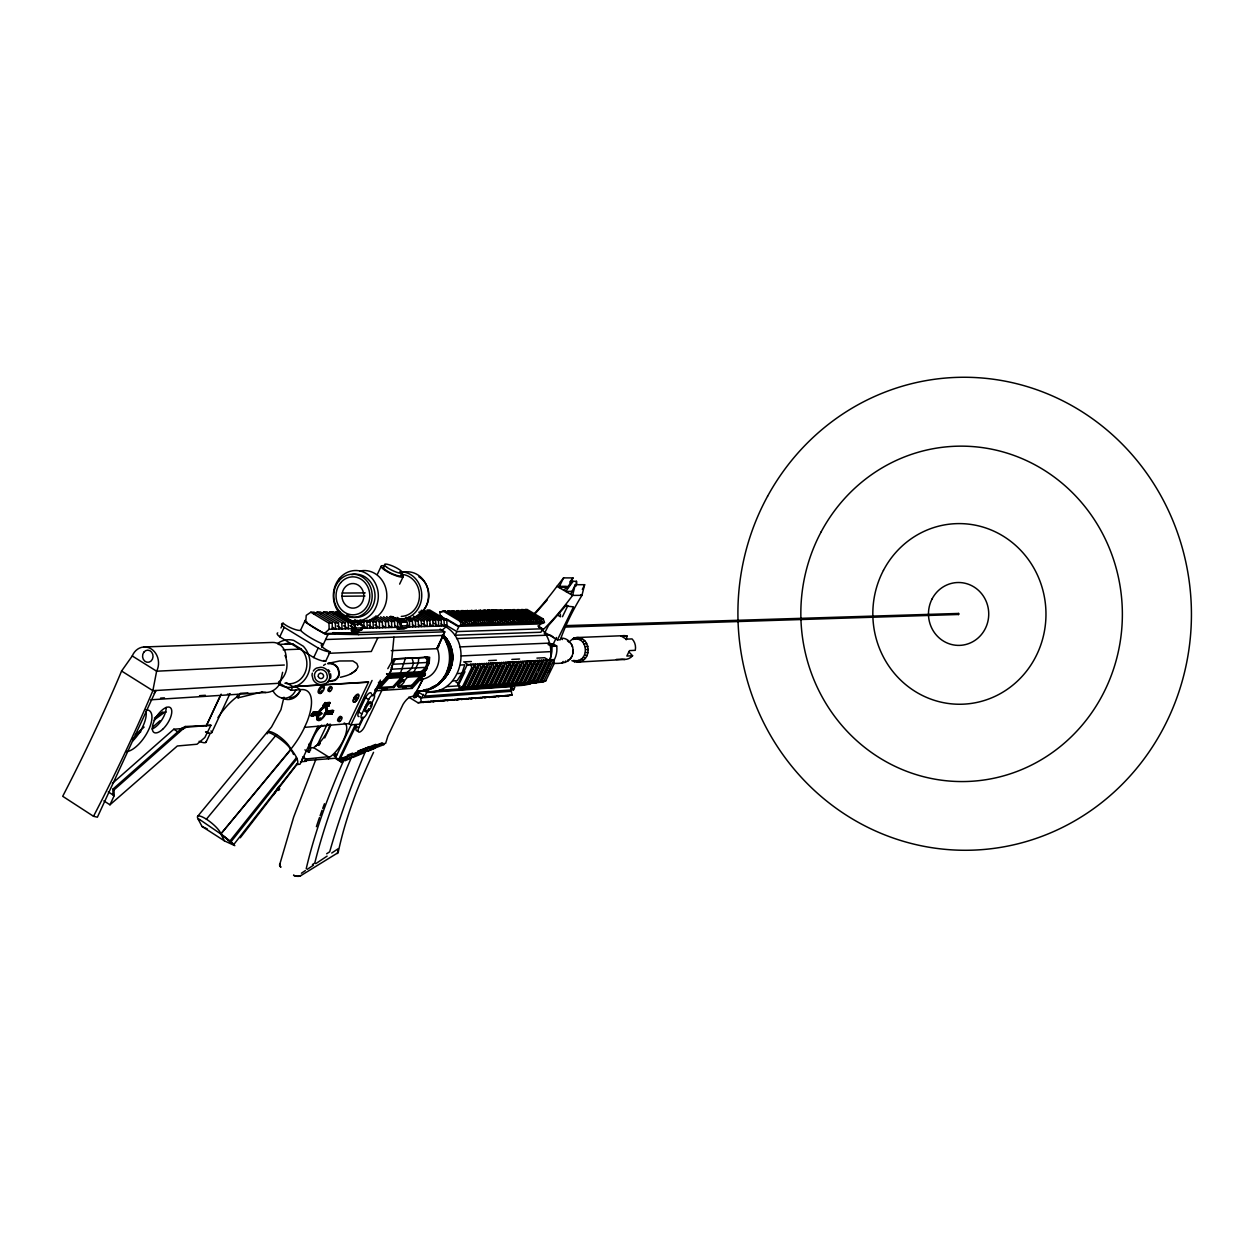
<?xml version="1.0" encoding="UTF-8"?>
<svg xmlns="http://www.w3.org/2000/svg" width="1254" height="1254" viewBox="0 0 1254 1254"><rect width="100%" height="100%" fill="white"/><g stroke="black" fill="none" stroke-linecap="round" stroke-linejoin="round"><path stroke-width="1.5" d="M570.068 659.102L571.793 656.485C568.814 663.225 560.726 663.491 554.409 663.397M446.769 620.134L444.01 620.213L426.987 610.055L429.761 610.008L446.769 620.134L447.067 625.856L442.474 629.9L324.3 633.599L305.757 622.345L306.227 615.369L310.82 612.218L314.064 612.156L332.185 623.113L332.373 629.179M355.948 696.503C353.205 703.933 359.914 693.054 354.239 698.995M340.1 761.35L340.242 759.422L382.815 743.199L383.865 744.625L340.1 761.35L335.147 758.262L305.083 760.614L305.835 759.015L328.219 756.711L327.466 758.294M341.966 596.246L342.232 593.048A12.305 10.941 89.2 0 1 353.926 583.58A12.305 10.941 89.2 0 1 363.832 595.431L363.566 598.628A12.305 10.941 89.2 0 1 351.857 608.096A12.305 10.941 89.2 0 1 341.966 596.246L364.961 596.026M388.05 675.201L391.154 670.404L393.521 658.961L429.667 657.237L429.181 663.005L424.338 673.116L388.05 675.201L386.561 673.633L388.082 675.201M418.742 657.723L418.303 662.943L413.93 672.081M427.206 662.77A7.195 3.182 -83.2 0 0 424.542 657.143L426.517 657.378A7.195 3.182 -83.2 0 1 429.181 663.005L427.206 662.77L428.68 658.993M422.927 690.719C459.466 699.904 475.611 642.847 444.637 626.138M550.287 660.2C552.544 648.083 548.86 634.289 538.922 626.53M571.793 656.485C575.774 648.898 570.382 637.894 561.369 638.129L562.435 639.571M624.962 659.447L577.514 662.112L574.598 661.767L573.627 660.419C589.772 664.04 588.816 634.9 572.953 639.493L573.83 638.035L576.73 637.534L624.194 635.653M576.197 660.717L577.514 662.112C592.154 661.673 591.324 637.063 576.73 637.534L575.492 639.038M283.968 697.193L280.974 709.623L271.569 726.912L197.599 816.401M387.815 668.648L391.53 662.112L393.928 637.142M316.071 714.89L318.297 711.77L318.391 713.808L317.058 715.235L318.344 712.507L316.635 715.407L317.811 715.125L318.829 712.1L316.604 715.219M575.821 586.323L576.479 581.292L573.047 581.307L563.814 590.289M400.575 672.849L405.434 658.35M571.401 644.039L572.623 647.017M328.046 712.836C326.526 710.783 330.131 711.535 328.94 710.861A2.649 1.05 -58 0 0 328.501 710.673L327.247 712.178L328.47 713.448L327.028 714.482L326.589 713.416L328.313 714.388L329.63 713.369L329.347 714.31L330.21 711.41M328.579 713.15L328.219 711.958L329.191 711.723M626.232 639.791L627.047 635.982A11.897 10.941 87.3 0 0 621.388 636.154L626.279 639.148L632.063 638.913A11.897 10.941 87.3 0 1 635.261 650.324L629.492 650.607L626.828 656.046L632.596 655.748L628.63 651.688M567.78 661.14L568.078 659.823M337.906 850.29A5.079 2.884 15.9 0 1 337.326 853.128L337.232 853.551A5.047 3.26 12 0 0 337.89 850.337M338.282 851.874C345.743 817.232 358.283 784.863 373.551 752.322M150.762 699.795L265.895 692.506A19.123 16.788 87.2 0 0 280.05 683.211L282.62 672.301M327.09 704.356C333.815 700.155 325.57 703.572 325.585 705.924M327.623 704.685L327.529 702.491M326.886 704.936L328.846 703.228L327.419 705.265L327.2 702.977M322.748 705.939C327.357 704.685 325.084 701.613 323.015 705.375L324.692 706.363C327.106 707.115 322.2 704.764 325.46 702.945A2.665 1.066 -58 0 1 325.915 703.133L325.382 702.804A2.665 1.066 -58 0 0 324.927 702.632L323.798 706.08L325.774 702.616L327.733 703.306L327.419 705.265M544.973 632.126A56.446 20.221 -59 0 1 545.819 633.035L557.434 639.885L560.334 639.759A87.811 30.362 -59.7 0 1 581.934 595.384L584.646 584.693L575.288 584.725L572.592 595.415A142.737 52.903 -60 0 1 542.12 630.746M279.689 864.602L293.671 817.044L315.945 759.187M337.326 853.128L300.772 875.684A5.674 3.26 15.5 0 1 293.608 875.276M312.936 715.893L313.939 712.507L313.092 712.209L310.835 715.673L312.967 714.968L312.936 715.893L312.152 715.579L313.014 712.664L311.964 714.294L312.967 714.968M329.598 714.294L330.852 710.563L329.238 713.949M311.964 714.294L313.014 712.664M313.531 715.454L313.547 712.993M427.348 668.429L425.749 667.128A7.32 2.555 -51 0 1 419.526 672.003L421.14 673.304A7.32 2.539 -51 0 0 427.348 668.429L425.592 667.363L429.181 663.005L427.238 662.488L425.592 667.363L391.029 669.228M452.913 680.922L457.177 680.656L461.927 673.304L464.811 664.792L460.563 665.028M333.595 613.786L336.558 611.67L354.459 622.47L354.772 628.52L351.214 630.182L351.684 631.467L355.258 629.806L355.932 628.082L354.145 623.473L335.351 612.532L335.649 613.864L336.213 612.657M351.684 631.467L358.472 631.248L362.03 629.602L362.704 627.878L361.513 624.053L357.531 623.379M397.001 627.988L397.471 629.226L400.966 627.611L401.625 625.934L400.449 622.188L392.188 616.827M397.471 629.226L403.898 629.038L407.378 627.423L408.052 625.746L406.876 622.015L401.923 618.661M565.084 662.457L565.711 660.983M93.501 816.291A1308.204 762.401 -48.6 0 0 149.665 698.149L152.863 690.672L156.625 671.203A15.973 13.81 87.7 0 0 151.201 648.898A15.973 13.81 87.7 0 0 132.25 655.967L121.591 671.031L118.44 678.492A1300.821 773.577 -48.2 0 1 62.7 796.29L93.501 816.291L97.389 817.2L155.904 690.484A20.456 17.681 87.3 0 1 154.164 693.321M391.264 650.638L437.27 648.663L443.038 635.433L325.617 639.524M570.601 640.637L573.83 638.035M310.835 715.673L313.077 714.576L314.425 712.1L314.158 715.423L315.82 712.366M316.588 713.887L317.952 712.147L317.858 713.479M317.262 713.902L316.635 714.921M437.27 648.663L444.762 631.844L440.123 629.069M403.365 680.938L403.663 679.966A3.605 1.066 -41.3 0 0 401.954 680.076L400.418 681.126A4.154 1.238 -41.3 0 0 397.91 683.885L397.612 684.856A3.605 1.066 -41.3 0 0 398.129 685.17M109.96 804.802L114.177 795.694L114.004 789.91L182.77 729.138L186.391 727.226L210.923 725.267L204.857 737.477L197.019 744.233L177.331 745.989L109.96 804.802L103.894 800.883M206.236 725.941L220.155 696.08M206.894 724.718L221.143 694.136M206.111 742.117L210.014 733.747M211.832 732.524L230.015 693.556M217.961 717.586A43.435 18.12 -57.4 0 1 236.755 696.989L237.915 694.465M236.755 696.989L238.119 697.835L240.204 693.352L247.916 692.866M280.959 627.972L283.169 623.254A10.769 2.555 24.8 0 0 292.213 628.458A10.769 2.555 24.8 0 0 300.505 630.37A27.635 6.536 25 0 0 323.375 644.29A10.91 2.602 25 0 0 322.012 646.578A10.91 2.602 25 0 0 330.115 651.829L325.632 661.328A11.709 2.837 25 0 1 313.704 657.551L279.767 636.813A11.709 2.821 24.8 0 1 277.745 632.862M279.767 636.813L284.203 627.329A11.709 2.79 24.9 0 1 283.169 623.254M300.505 630.37L305.318 620.103M281.272 684.276L291.053 690.311L292.793 686.628L368.598 682.004L348.816 723.621L304.534 727.367M313.704 657.551L318.187 648.036A11.725 2.806 25 0 0 330.115 651.829M321.886 647.44L328.219 633.991L358.738 634.649L444.762 631.844L437.63 646.719L438.79 646.672M354.145 623.473L354.772 628.52L349.929 625.589M377.423 574.207L381.106 566.432M314.425 712.1L313.281 715.156L315.287 712.037L317.732 712.225L315.695 712.006L314.19 714.764M314.958 712.429L313.484 715.83L315.052 714.482M316.917 712.68L315.24 715.705L316.133 712.366L315.287 712.037M316.384 712.335L314.707 715.376M323.281 706.268L323.03 705.375M325.726 704.67L325.131 705.939L325.194 704.34L326.761 704.215L325.194 704.34M326.573 704.607L325.382 703.949L325.821 703.008L327.466 702.867L325.821 703.008M324.692 706.363L325.774 702.616M325.915 704.278L326.353 703.337M326.04 705.877L327.733 703.306M326.118 706.253L328.062 702.82M327.466 705.798L328.72 706.065L327.466 705.798L329.677 703.039L328.438 702.428M318.014 726.238L300.019 764.235L296.869 764.564M327.451 706.159L329.316 702.742M327.999 706.127L328.877 705.72M328.642 705.736L329.927 703.024M326.855 714.31L327.655 713.212M304.894 749.876L308.829 752.337L310.584 749.923A19.171 7.571 -57.8 0 1 321.808 725.094M300.552 761.852L306.133 761.272L306.885 759.673A19.672 7.775 -57.8 0 1 303.954 756.805M328.814 713.981L330.257 712.303L332.953 712.429L330.445 711.896L333.83 710.704L332.467 710.799M329.347 714.31L331.793 712.162M330.978 712.225L332.279 711.206M330.554 713.839L332.153 710.454L330.554 713.839L332.42 713.683L331.087 714.169M332.232 714.09L330.993 713.432L331.589 712.162M332.953 712.429L331.777 711.77L332.216 710.846M317.419 744.86L327.482 723.652M324.723 737.948L330.586 725.58M399.634 584.113L403.318 576.338M377.877 637.706L371.325 651.5L328.626 653.318M328.517 758.936L329.269 757.369A20.738 8.12 -57.9 0 0 344.145 738.528A20.738 8.12 -57.9 0 0 344.207 722.994M399.321 622.627L399.885 621.435L406.876 622.015L399.321 622.627L400.496 626.373M348.816 723.621L350.916 724.922L372.062 680.452M335.257 758.231L351.339 724.451M358.973 716.583A5.455 2.116 -58.2 0 1 358.707 712.021L365.525 697.663A5.455 2.132 -58.3 0 1 369.178 693.148A5.455 2.132 -58.3 0 1 371.435 693.995M355.274 724.702L338.376 760.175L339.63 760.049L356.481 724.671M368.942 709.262L366.905 713.557A5.455 2.116 -58.2 0 1 362.108 718.511A5.455 2.116 -58.2 0 1 361.857 713.965L368.692 699.607A5.455 2.116 -58.3 0 1 373.473 694.653A5.455 2.116 -58.3 0 1 373.723 699.246L370.306 706.41M362.767 717.131L359.412 724.185L350.916 724.922M372.861 695.954L380.417 680.076M382.219 689.622L364.24 727.273A6.035 2.336 -58.1 0 1 359.255 732.164A6.035 2.336 -58.1 0 1 358.691 727.759L363.613 717.46M374.256 695.139L376.702 689.982M418.617 687.631L422.394 679.715L418.538 679.95M423.476 694.371L421.846 697.788L417.127 694.92M418.82 692.396L424.934 696.111L427.645 690.468M457.334 629.774L458.995 626.326L446.33 618.786M542.606 628.787L456.895 631.577L455.139 635.229L540.929 632.235L542.606 628.787L537.856 625.981M457.929 684.041L467.193 664.792L553.578 659.604L554.362 663.225L545.741 680.906L542.606 682.145L459.356 687.819L457.929 684.041L459.058 683.963L464.952 671.721M459.356 687.819L462.616 686.549L471.676 667.739L470.814 664.04M461.597 687.662L464.858 686.393L473.902 667.614L473.04 663.915M467.037 686.346L476.065 667.614L475.266 663.789L463.823 687.521L469.247 686.189L478.276 667.489L477.461 663.679M471.535 686.032L480.548 667.363L479.733 663.554L468.338 687.208L473.808 685.891L482.806 667.238L482.006 663.429M475.987 685.734L484.984 667.112L484.169 663.319L472.789 686.91L478.229 685.593L487.21 666.987L486.411 663.194M423.068 679.166L416.61 690.985M480.392 685.436L489.358 666.862L488.558 663.084L477.194 686.596L482.586 685.295L491.552 666.736L490.753 662.958M484.749 685.139L493.7 666.626L492.9 662.849L481.567 686.299L486.928 684.997L495.879 666.501L495.079 662.739M489.123 684.856L498.057 666.376L497.258 662.614L485.956 686.001L491.254 684.7L500.174 666.266L499.39 662.504M493.386 684.559L502.305 666.14L501.506 662.394L490.22 685.719L495.565 684.418L504.469 666.015L503.669 662.269M497.791 684.229L506.663 665.89L505.879 662.159L494.609 685.421L499.907 684.088L508.779 665.78L507.98 662.049M502.117 683.947L510.974 665.655L510.174 661.924L498.951 685.123L504.249 683.791L513.105 665.545L512.306 661.814M506.397 683.649L515.237 665.419L514.438 661.704L503.23 684.825L508.544 683.508L517.369 665.294L516.585 661.579M580.994 594.757L581.966 595.321L572.592 595.415L556.964 586.37L563.563 577.89L572.984 577.906L569.144 585.806M510.644 683.367L519.454 665.184L518.67 661.469L507.494 684.543L512.729 683.226L521.539 665.059L520.755 661.36M538.624 627.204L540.208 623.943M563.563 577.89L558.939 587.436L568.375 587.389M510.253 691.362L512.604 686.518L426.219 692.521M514.908 683.085L523.702 664.949L522.918 661.25L511.757 684.245L516.946 682.944L525.739 664.824L524.956 661.14M519.062 682.803L527.84 664.714L527.056 661.015L515.911 683.963L521.147 682.662L529.925 664.589L529.125 660.905M544.267 633.74L548.484 625.527L566.589 604.773L566.667 606.137L573.501 606.842L557.434 639.885M523.294 682.505L532.057 664.479L531.273 660.795L520.159 683.681L525.316 682.38L534.063 664.369L533.279 660.686M527.448 682.239L536.195 664.244L535.411 660.576L524.329 683.399L529.501 682.098L538.232 664.134L537.449 660.466M570.648 594.271L575.288 584.725M562.466 616.717L567.874 605.588M531.586 681.957L540.302 664.009L539.533 660.356L528.467 683.116L533.64 681.815L542.339 663.899L541.571 660.247M536.822 674.103L532.574 682.834L537.809 681.392L546.431 663.664L545.647 660.027M538.515 670.608L543.609 660.137L544.393 663.789L535.771 681.518M556.462 637.487L553.312 643.976L548.233 644.713M582.342 589.443L584.646 584.693M539.8 681.251L548.421 663.554L547.637 659.917L536.618 682.552L541.775 681.11L550.381 663.444L549.613 659.808M543.781 681.047L552.403 663.335L551.619 659.714L540.631 682.286L545.741 680.906M354.161 697.616L354.866 696.581M340.32 677.301C346.982 675.749 355.164 673.586 358.08 666.673L356.81 663.523L352.813 660.921L339.473 660.983L328.736 663.272M328.172 713.542L326.604 713.416M278.263 787.214L273.356 794.973A13.48 2.398 -63.4 0 1 278.686 790.381L279.767 788.844A12.038 2.743 -51.1 0 1 279.47 785.866M562.168 662.974L563.124 661.438M329.739 712.993L327.529 714.075L330.053 710.61M423.774 670.169L425.749 667.128M327.529 714.075L330.586 710.94M389.43 677.521C392.047 676.376 385.103 678.195 388.944 676.517C385.119 678.336 391.53 674.95 387.517 677.771M573.047 581.307L565.758 591.433L573.282 591.371M289.737 747.87L289.987 747.541A14.625 4.044 39.2 0 0 276.57 734.578A14.625 4.044 39.2 0 0 267.431 733.449L267.18 733.778A14.625 2.743 36.8 0 1 275.567 735.91A14.625 2.743 36.8 0 1 289.721 747.854L290.614 749.422L220.829 833.973L224.435 840.87L234.811 845.666L220.829 833.973A14.813 3.637 39.1 0 0 206.408 819.207A14.813 3.637 39.1 0 0 198.367 819.567L202.066 826.511L224.435 840.87M240.266 837.782L297.684 763.514M569.708 582.122L572.984 577.906M233.746 844.553A63.688 2.712 33.8 0 0 230.987 841.842L229.968 840.995A63.688 2.712 33.8 0 0 220.829 833.973L233.746 844.553L297.621 762.981A50.912 11.396 37.9 0 0 297.01 758.654L296.524 757.541A50.912 11.396 37.9 0 0 291.116 749.375L220.829 833.973L198.853 818.987M230.987 841.842L297.01 758.654M229.968 840.995L296.524 757.541M206.393 819.191L276.554 734.578M535.27 613.567L547.355 599.773M388.332 674.981L374.852 689.872L375.683 690.829L412.143 688.399L425.404 673.837L424.573 672.896L388.332 674.981L389.163 675.937L425.404 673.837M375.683 690.829L389.163 675.937M403.02 677.426L388.693 678.273L379.445 688.493L393.834 687.568L403.02 677.426L402.189 676.47L392.988 686.612L376.858 687.662M403.631 681.486L407.55 677.16L421.563 676.314L420.733 675.389L411.625 685.405L397.549 686.314M398.38 687.27L412.441 686.346L421.563 676.314M424.307 673.994C422.535 677.865 426.909 674.542 423.821 674.041M423.225 675.608C425.169 676.737 424.15 672.818 425.247 674.605M578.078 639.336L579.646 637.863M407.158 672.473L411.876 668.1L413.522 663.194L412.002 658.036M324.3 633.599L329.159 629.273L356.058 628.489M113.032 794.958L112.86 789.174L181.626 728.433L185.247 726.505L210.923 725.267M152.674 727.163L159.963 720.752M112.374 783.374L173.789 729.232L183.272 728.48M135.354 734.781L144.116 727.085M154.352 718.103L162.393 712.35L166.202 712.084M132.109 739.343L140.871 731.646M154.007 720.094L163.522 713.056L162.393 712.35M425.043 675.42L423.852 675.232M323.03 707.099A6.834 2.727 -58 0 0 318.735 711.504L319.801 712.162A6.834 2.727 -58 0 1 326.275 708.165A6.834 2.727 -58 0 1 322.513 717.507A6.834 2.727 -58 0 1 317.983 716.677L316.917 716.018L321.149 712.805M317.983 716.677L322.215 713.463L318.735 711.504M314.237 614.178L317.231 612.03L320.444 611.983L338.47 622.877L338.784 628.991M320.773 614.037L323.751 611.921L327.043 611.858L345.022 622.721L345.336 628.803M327.231 613.911L330.194 611.795L333.439 611.733L351.371 622.548L351.684 628.615M580.508 640.339L582.405 639.007M391.922 665.968L392.345 667.316L391.138 667.661M350.007 674.338L356.073 670.185M326.636 853.802L329.708 851.764A433.696 148.709 -59.2 0 1 366.137 749.814M312.45 864.555L314.785 863.003A361.951 127.093 -58.9 0 1 351.684 756.883M301.415 873.223L305.412 870.558M307.246 869.336L313.469 865.197M315.789 863.645L327.122 856.106M331.714 853.034L338.345 848.629M582.608 642.001L584.803 640.888M431.047 691.706L522.103 685.389L529.815 684.088L535.505 681.298M463.478 624.743L462.35 621.138L445.342 611.027L439.731 611.983L440.436 615.98L457.851 626.357L461.253 624.805L544.471 622.439L543.264 618.959L527.103 609.444L525.112 609.475L541.305 619.006L543.264 618.959M544.471 622.439L541.226 623.912L457.851 626.357M340.9 762.448L343.235 761.476M344.834 760.802L350.571 758.419M352.719 757.526L363.973 752.839M368.19 751.083L375.103 748.199M365.588 748.466L369.82 746.71L357.876 751.428M315.381 745.973L317.325 745.174M534.627 682.693L537.809 681.392M538.609 682.427L541.775 681.11M371.309 746.13L375.761 744.359M347.405 755.127L352.672 753.121M357.939 751.13L370.228 746.443M341.449 759.36L346.903 757.275M354.177 754.5L363.268 751.036M370.541 748.262L379.633 744.798M496.741 685.28L499.907 684.088M501.083 684.982L504.249 683.791M505.393 684.684L508.544 683.508M509.579 684.402L512.729 683.226M513.811 684.104L516.946 682.944M518.012 683.822L521.147 682.662M522.181 683.54L525.316 682.38M526.382 683.258L529.501 682.098M530.52 682.975L533.64 681.815M466.049 687.364L469.247 686.189M470.611 687.051L473.808 685.891M475.031 686.753L478.229 685.593M479.404 686.455L482.586 685.295M483.746 686.157L486.928 684.997M488.088 685.86L491.254 684.7M492.399 685.562L495.565 684.418M584.254 644.195L586.668 643.38M448.791 611.795L454.34 610.792L471.253 620.84L472.492 624.476M462.177 611.529L467.617 610.526L484.405 620.495L485.643 624.1L482.367 622.172M464.388 611.482L467.617 610.526M466.613 611.435L471.99 610.447L488.731 620.385L489.969 623.99M468.761 611.403L471.99 610.447M470.924 611.356L476.332 610.369L493.057 620.26L494.295 623.865L489.405 620.965M476.332 610.369L473.119 611.309L497.963 609.961L514.469 619.711L515.692 623.254L512.463 621.341M475.36 611.262L480.737 610.29L497.383 620.15L498.622 623.74M477.508 611.215L480.737 610.29M479.733 611.184L485.126 610.212L501.741 620.04L502.979 623.614M481.897 611.137L485.126 610.212M484.075 611.09L489.468 610.118L506.036 619.931L507.274 623.489M486.254 611.043L489.468 610.118M488.37 611.011L493.7 610.04L510.237 619.821L511.46 623.379M519.893 623.128L518.67 619.601L502.211 609.867L496.882 610.839L499.014 610.792M503.23 610.698L506.428 609.789L522.855 619.492L524.062 623.019L520.865 621.122M505.393 610.667L510.644 609.71L527.041 619.382L528.247 622.893L525.05 621.012M507.462 610.62L510.644 609.71M426.219 701.519L422.959 702.444L428.633 701.331M431.141 701.143L427.896 702.068L433.618 700.955M436 700.782L432.771 701.707L438.461 700.594M440.828 700.422L437.599 701.331L443.226 700.234M445.593 700.061L442.364 700.97L447.976 699.873M450.374 699.701L447.161 700.61L452.71 699.528M455.03 699.34L451.832 700.265L457.412 699.168M459.826 698.995L456.597 699.873L462.13 698.807M464.544 698.635L461.315 699.528L466.88 698.462M469.215 698.274L466.002 699.168L471.567 698.102M473.84 697.929L470.642 698.823L476.128 697.757M478.495 697.585L475.313 698.462L480.721 697.412M483.025 697.24L479.843 698.117L485.298 697.067M487.649 696.895L484.467 697.773L489.844 696.738M492.179 696.55L488.997 697.428L494.405 696.393M496.678 696.221L493.512 697.083L498.904 696.048M445.342 611.027L439.731 611.983M408.773 697.161L417.974 702.757L512.04 695.061L511.35 691.283L420.607 697.882L415.889 695.014M423.774 701.691L417.974 702.757M509.892 695.218L506.663 696.033L512.04 695.061M238.119 697.835L262.07 691.973M501.145 695.876L497.838 696.675L503.371 695.719M505.534 695.547L502.258 696.331L507.682 695.39M327.404 724.875L330.492 724.216M550.13 660.325L553.578 659.604M585.336 646.782L587.891 646.312M958.62 613.441L958.511 614.491L958.62 613.441L565.648 625.621M309.879 748.011L313.641 747.65L329.269 757.369M330.993 713.432L331.887 713.354M312.152 715.579L313.092 712.209M311.619 715.987L313.939 712.507M330.852 710.563L333.298 710.375M317.732 712.225L315.506 712.413L316.666 712.695M331.777 711.77L332.608 711.708M324.598 705.61L325.507 705.547M328.909 702.726L330.335 702.663M424.934 696.111L513.623 689.747L514.814 687.27L511.679 685.389M325.382 703.949L326.228 703.886M413.71 695.829L411.908 696.566A11.333 4.311 -58.4 0 0 403.083 704.278L387.847 736.129L385.652 743.34L381.451 744.092L381.89 742.995L340.069 758.921L339.63 760.049L336.527 758.106M439.119 690.327L529.815 684.088M327.78 663.335L330.178 663.178A9.656 9.311 43.5 0 1 338.188 668.257L339.395 672.896A9.123 8.778 43.5 0 1 334.693 680.514L330.037 681.439M327.905 663.821L330.178 663.664A9.154 8.809 43.5 0 1 337.765 668.46L338.909 672.865A8.637 8.308 43.5 0 1 334.442 680.076L330.037 680.953M446.581 686.643L460.03 685.75M462.616 686.549L464.858 686.393M383.802 689.277L387.408 689.042M402.612 688.038L406.124 687.803M291.053 690.311L300.505 689.716A45.16 18.308 -57.7 0 1 307.058 721.724L303.86 728.872A45.16 18.308 -57.7 0 1 290.614 749.422L289.987 747.541M378.442 682.427L382.251 682.192M160.559 698.117L164.446 697.867M199.543 695.672L205.39 695.296M388.818 676.329L418.617 674.589M280.05 683.211L152.863 690.672L121.591 671.031M284.893 683.226L285.034 683.211A20.221 17.822 87.5 0 0 303.578 675.483A20.221 17.822 87.5 0 0 304.158 653.005L301.305 649.086L292.793 643.882L288.373 643.365A20.221 17.822 87.5 0 0 285.285 643.757M386.122 677.426L388.317 677.505M390.276 677.395L423.962 675.404M457.694 673.555L461.927 673.304M319.974 685.045L292.793 686.628L286.257 682.599M323.845 684.825L368.504 682.223M390.072 673.445L421.078 671.689M419.526 672.003L422.723 671.815M616.31 659.447L622.125 659.118A11.897 10.941 87.3 0 0 632.596 655.748M471.676 667.739L473.902 667.614M476.065 667.614L478.276 667.489M480.548 667.363L482.806 667.238M484.984 667.112L487.21 666.987M489.358 666.862L491.552 666.736M493.7 666.626L495.879 666.501M498.057 666.376L500.174 666.266M502.305 666.14L504.469 666.015M506.663 665.89L508.779 665.78M510.974 665.655L513.105 665.545M515.237 665.419L517.369 665.294M519.454 665.184L521.539 665.059M523.702 664.949L525.739 664.824M527.84 664.714L529.925 664.589M532.057 664.479L534.063 664.369M536.195 664.244L538.232 664.134M540.302 664.009L542.339 663.899M544.393 663.789L546.431 663.664M548.421 663.554L550.381 663.444M552.403 663.335L554.362 663.225M467.193 664.792L472.162 664.526M481.787 664.009L495.252 663.272M504.876 662.755L518.341 662.034M527.95 661.516L541.414 660.795M427.238 662.488L392.674 664.259M463.651 661.924L471.363 661.516M488.715 660.623L496.427 660.215M511.851 659.416L519.564 659.024M536.916 658.115L544.628 657.723L549.111 660.372M394.963 658.852L427.677 657.284M461.347 655.936L551.039 651.625M284.329 665.028L156.625 671.203L132.25 655.967M424.542 657.143L427.692 657.002M459.983 646.907L549.738 643.098M621.247 636.201L627.047 635.982M283.185 649.807L301.305 649.086M585.759 649.588L588.377 649.494M278.231 644.415L292.793 643.882M456.566 638.568L546.478 635.229M143.991 646.97L272.353 642.44A14.891 13.089 87.6 0 1 286.147 657.378M565.695 627.063L958.511 614.491M355.258 629.806L362.03 629.602M401.625 625.934L408.052 625.746M355.932 628.082L362.704 627.878M361.011 628.348L400.778 627.204M406.735 627.031L447.067 625.856M400.966 627.611L407.378 627.423M462.35 621.138L460.108 621.2L461.253 624.805M466.692 620.949L449.747 610.886L447.506 610.917L464.466 621.012L466.692 620.949L467.946 624.617M452.051 610.839L468.98 620.902L471.253 620.84M475.674 620.714L458.823 610.698L456.55 610.745L473.432 620.777L475.674 620.714L476.928 624.351L473.636 622.407M480.047 620.605L463.228 610.62L461.002 610.667L477.852 620.667L480.047 620.605L481.301 624.226M465.406 610.573L482.21 620.542L484.405 620.495M469.827 610.494L486.599 620.432L488.731 620.385M474.137 610.4L490.878 620.322L493.057 620.26M478.605 610.337L495.267 620.213L497.383 620.15M482.962 610.243L499.594 620.087L501.741 620.04M487.289 610.165L503.889 619.978L506.036 619.931M491.584 610.087L508.136 619.868L510.237 619.821M495.894 609.993L512.416 619.758L514.469 619.711M500.095 609.914L516.57 619.648L518.67 619.601M506.428 609.789L504.374 609.836L520.818 619.539L522.855 619.492M508.575 609.742L524.987 619.429L527.041 619.382M531.179 619.272L514.83 609.632L512.761 609.663L529.125 619.319L531.179 619.272L532.386 622.768L529.204 620.887M535.286 619.162L519.109 609.632L517.04 609.663L533.248 619.21L535.286 619.162L536.493 622.658M539.267 619.053L523.122 609.554L521.131 609.585L537.292 619.115L539.267 619.053L540.474 622.548M361.513 624.053L353.581 624.68L337.279 614.852M305.757 622.345L307.387 622.313M317.231 612.03L335.288 622.956L338.47 622.877M323.751 611.921L341.746 622.799L345.022 622.721M330.194 611.795L348.142 622.627L351.371 622.548M354.459 622.47L357.625 622.392L357.782 625.417M357.453 620.354L360.697 622.313L363.817 622.235L364.13 628.254M363.723 620.213L366.952 622.156L370.008 622.078L370.306 628.082M369.82 620.056L373.034 622L376.137 621.921L376.451 627.909M372.861 617.987L379.288 621.843L382.298 621.765L382.595 627.721M375.824 615.918L385.433 621.686L388.458 621.608L388.771 627.549M383.52 616.749L391.499 621.529L394.555 621.467L394.853 627.376M389.555 616.607L397.518 621.388L400.481 621.31L400.622 624.257M406.233 619.194L409.4 621.091L412.347 621.012L412.66 626.859M409.055 617.156L415.372 620.934L418.225 620.855L418.522 626.687M413.35 616.075L421.219 620.777L424.103 620.714L424.401 626.514M417.613 615.009L427.018 620.636L429.887 620.558L430.2 626.342M418.805 612.156L432.771 620.495L435.64 620.416L435.937 626.185M421.407 610.196L438.43 620.354L441.189 620.275L441.486 626.028M310.82 612.218L328.956 623.191L332.185 623.113M344.207 617.47L346.292 618.724M440.436 615.98L441.58 615.949M336.558 611.67L339.74 611.623M335.351 612.532L338.768 612.454M342.232 593.048L365.227 592.876M558.845 586.355L566.416 586.323M573.109 650.215L572.827 653.444M585.524 652.409L588.095 652.676M261.647 691.926L265.895 692.506M320.334 743.293L318.845 745.456M584.615 655.043L587.06 655.685M583.11 657.347L585.367 658.287M571.855 660.623L574.598 661.767M202.066 826.511L207.318 828.957M557.575 615.071L560.491 616.78L560.303 614.068M539.33 620.62L542.496 622.486L541.305 619.006M535.317 620.73L538.499 622.595L537.292 619.115M531.257 620.84L534.455 622.721L533.248 619.21M525.551 620.009L530.348 622.83L529.125 619.319M522.996 621.059L526.21 622.956L524.987 619.429M518.827 621.169L522.04 623.066L520.818 619.539M512.964 620.338L517.792 623.191L516.57 619.648M510.425 621.404L513.638 623.316L512.416 619.758M502.901 619.601L509.375 623.426L508.136 619.868M500.252 620.683L505.111 623.551L503.889 619.978M497.587 621.749L500.832 623.677L499.594 620.087M491.615 620.902L496.506 623.802L495.267 620.213M488.856 621.984L492.117 623.928L490.878 620.322M484.577 622.109L487.837 624.037L486.599 620.432M581.104 659.118L583.094 660.309M480.188 622.219L483.448 624.163L482.21 620.542M475.815 622.345L479.091 624.288L477.852 620.667M471.394 622.47L474.686 624.414L473.432 620.777M465.281 621.608L470.219 624.539L468.98 620.902M443.085 611.059L465.72 624.68L464.466 621.012M510.676 687.991L513.623 689.747L510.472 687.866M424.197 610.149L441.189 620.275M445.295 624.664L456.895 631.577M420.137 611.168L435.64 620.416M440.985 623.943L444.324 625.934L444.01 620.213M531.774 681.11L534.862 682.944A11.552 4.091 -59.2 0 0 538.295 681.518M418.93 614.005L429.887 620.558M433.712 623.097L438.728 626.107L438.43 620.354M416.234 616.012L424.103 620.714M429.714 624.257L433.069 626.263L432.771 620.495M413.491 618.034L418.225 620.855M422.629 623.63L427.332 626.436L427.018 620.636M406.03 617.219L412.347 621.012M418.397 624.727L421.532 626.592L421.219 620.777M403.255 619.257L406.421 621.153L403.553 621.232L397.204 617.423M412.535 624.884L415.685 626.765L415.372 620.934M392.533 616.545L400.481 621.31M406.547 625.056L409.713 626.937L409.4 621.091M465.203 662.864L468.322 664.73M386.577 616.67L394.555 621.467M380.479 616.811L388.458 621.608M394.649 625.385L397.816 627.282L397.518 621.388M388.63 625.542L391.812 627.455L391.499 621.529M374.272 616.952L382.298 621.765M371.309 619.021L376.137 621.921M382.548 625.715L385.73 627.627L385.433 621.686M366.764 620.134L370.008 622.078M374.789 624.915L379.601 627.815L379.288 621.843M360.588 620.291L363.817 622.235M368.535 625.088L373.347 627.988L373.034 622M354.96 619.695L359.428 622.392M362.453 625.26L367.265 628.16L366.952 622.156M354.365 620.432L357.625 622.392M455.954 682.098L459.058 683.963M358.738 634.649L356.591 633.348L332.984 632.674L334.818 633.787M343.596 625.762L348.471 628.709L348.142 622.627M337.185 625.934L342.076 628.897L341.746 622.799M332.341 627.11L335.602 629.085L335.288 622.956M284.203 627.329L318.187 648.036M365.525 697.663L368.692 699.607M358.707 712.021L361.857 713.965M327.639 705.438L328.72 706.065M295.63 686.722L300.505 689.716A14.625 12.885 86.9 0 1 289.502 697.914M358.691 727.759L356.606 726.474A6.035 2.336 -58.1 0 0 357.923 730.659M330.445 711.896L331.605 712.554M382.423 743.732L383.865 744.625M306.854 750.644L309.472 752.275M302.559 756.977L306.885 759.673M305.083 760.614L306.133 761.272M206.267 732.179L207.38 732.885M185.247 726.505L186.391 727.226M181.626 728.433L182.77 729.138M158.725 714.263L159.854 714.968M173.789 729.232L178.523 732.226M112.86 789.174L114.004 789.91M108.252 791.87L114.177 795.694M567.466 640.888L569.598 642.565L569.504 641.531M578.752 660.278L580.414 661.61M326.322 713.981L329.034 711.002A2.649 1.05 -58 0 1 329.473 711.175M317.905 744.907L319.441 742.917M406.719 676.204L407.55 677.16M411.625 685.405L412.441 686.346M411.328 687.474L412.143 688.399M387.862 677.317L388.693 678.273M392.988 686.612L393.834 687.568M291.116 749.375L293.561 754.485M420.607 697.882L421.313 701.879M330.57 673.79L330.852 676.063A8.7 8.37 43.6 0 1 330.523 678.304M576.479 581.292L576.809 584.286M308.829 752.337L308.782 746.114A23.418 9.248 -57.8 0 1 309.362 743.528M360.697 622.313L360.854 625.338M328.956 623.191L329.159 629.273M556.98 586.308A142.454 53.546 -60 0 1 534.188 613.708M545.443 634.869A56.508 20.111 -59.1 0 1 553.563 637.596M553.563 661.03A21.161 19.265 88 0 0 556.698 645.967L553.312 643.976L548.39 644.133L552.168 646.453L556.698 645.967L551.776 646.139A21.224 19.327 88 0 1 549.707 659.322M550.224 669.244A9.656 3.401 -59.2 0 1 549.66 670.247M549.048 671.235A9.656 3.401 -59.2 0 1 548.406 672.16M444.951 637.063A27.322 24.516 87.4 0 1 446.189 675.781M448.148 642.644A27.337 24.531 87.4 0 1 450.311 647.487M450.829 649.18A27.337 24.531 87.4 0 1 451.565 652.691M451.283 663.382A27.337 24.531 87.4 0 1 449.731 668.46M449.026 670.059A27.337 24.531 87.4 0 1 447.333 673.084M444.057 635.778A29.234 26.224 87.4 0 1 441.518 680.953M444.59 636.468A28.215 25.315 87.4 0 1 440.765 681.063M443.446 636.499A28.231 25.331 87.4 0 1 447.678 642.236M450.876 650.763A28.231 25.331 87.4 0 1 451.44 654.447M451.456 659.996A28.231 25.331 87.4 0 1 450.923 663.632M447.772 672.128A28.231 25.331 87.4 0 1 445.828 675.138M442.897 634.508A31.131 27.901 87.4 0 1 451.142 664.416A31.131 27.901 87.4 0 1 432.034 687.004M432.865 687.208A31.961 28.654 87.4 0 0 443.32 635.135A30.19 27.071 87.4 0 1 439.386 682.866M443.744 635.903A32.776 29.375 87.4 0 1 430.153 688.697M428.304 689.23A32.776 29.375 87.4 0 1 424.479 689.888M443.195 636.421A31.977 28.67 87.4 0 1 449.026 648.146M449.763 651.406A31.977 28.67 87.4 0 1 450.186 654.745M450.296 658.084A31.977 28.67 87.4 0 1 449.559 664.745M446.926 672.552A31.977 28.67 87.4 0 1 443.555 678.085M442.035 635.417A33.686 30.19 87.4 0 1 446.346 672.661A33.686 30.19 87.4 0 1 417.127 690.923M443.179 635.37A33.67 30.174 87.4 0 1 447.49 672.599A33.67 30.174 87.4 0 1 418.287 690.844M446.142 641.593A32.808 29.391 87.4 0 1 448.086 646.327M449.857 656.453A32.808 29.391 87.4 0 1 449.81 659.886M449.12 664.996A32.808 29.391 87.4 0 1 447.114 671.486M441.941 679.934A32.808 29.391 87.4 0 1 439.715 682.301M436 685.327A32.808 29.391 87.4 0 1 428.993 688.775M427.144 689.308A32.808 29.391 87.4 0 1 423.335 689.966M447.176 642.283A31.146 27.917 87.4 0 1 450.437 653.115M449.998 664.495A31.146 27.917 87.4 0 1 448.666 669.15M446.706 673.508A31.146 27.917 87.4 0 1 439.041 682.678M446.879 641.311A30.206 27.086 87.4 0 1 449.261 646.656M447.85 671.595A30.206 27.086 87.4 0 1 444.888 676.517M442.913 635.809A29.265 26.24 87.4 0 1 445.28 638.631M447.302 641.75A29.265 26.24 87.4 0 1 450.17 648.741M450.97 652.488A29.265 26.24 87.4 0 1 450.985 662.065M450.217 665.78A29.265 26.24 87.4 0 1 448.242 671.078M444.261 677.27A29.265 26.24 87.4 0 1 441.737 679.872M436.847 647.487A22.07 19.782 87.4 0 1 419.902 679.417M279.203 684.465A23.826 21.005 87.5 0 0 306.195 677.599A23.826 21.005 87.5 0 0 303.343 646.265L293.718 640.386A23.826 21.005 87.5 0 0 277.871 643.271M393.004 664.871A7.837 3.527 -83.1 0 1 396.969 658.805M391.154 670.404A7.383 2.618 -50.8 0 0 391.389 675.013L389.759 673.68A7.383 2.618 -50.8 0 1 389.398 673.664M316.76 729.562A19.672 7.775 -57.8 0 1 325.319 725.486M329.927 725.157A20.691 8.214 -57.8 0 1 313.641 747.65M300.474 689.716A14.782 13.151 -88.6 0 1 281.711 697.726M295.787 690.013A14.656 12.916 86.9 0 1 284.783 698.227A14.656 12.916 86.9 0 1 273.058 690.985M327.796 634.885A27.651 6.458 25 0 1 304.91 620.996M300.835 875.48A5.674 3.449 13.9 0 1 293.608 875.276M306.227 868.693A331.369 117.61 -58.8 0 1 343.8 760.159M316.4 826.699A310.349 110.775 -58.7 0 1 319.457 817.608M320.099 815.774A310.349 110.775 -58.7 0 1 322.059 810.241M322.733 808.391A310.349 110.775 -58.7 0 1 324.457 803.736M198.367 819.567A78.391 1.897 34.8 0 1 199.919 820.398M416.187 695.468A2.132 0.815 -58.5 0 1 414.886 695.045A2.132 0.815 -58.5 0 1 416.939 692.333A2.132 0.815 -58.5 0 1 416.83 694.606M367.093 710.626A5.455 2.116 -58.2 0 1 364.428 709.482A5.455 2.116 -58.2 0 1 367.908 703.071A5.455 2.116 -58.2 0 1 371.168 703.086M368.833 708.808A5.455 2.116 -58.2 0 1 367.971 709.827M339.395 720.298A2.696 1.066 -58 0 1 337.624 719.968A2.696 1.066 -58 0 1 340.038 716.442A2.696 1.066 -58 0 1 340.555 718.589M329.598 690.296A2.571 1.035 -58.1 0 1 327.874 690.264A2.571 1.035 -58.1 0 1 329.677 686.957A2.571 1.035 -58.1 0 1 331.087 687.568M322.889 685.781A4.138 1.662 -58.1 0 1 323.062 688.258M322.168 690.139A4.138 1.662 -58.1 0 1 321.573 691.017M320.899 691.785A4.138 1.662 -58.1 0 1 320.225 692.396M319.582 692.788A4.138 1.662 -58.1 0 1 318.375 690.374A4.138 1.662 -58.1 0 1 321.87 685.844M320.319 717.852A6.834 2.727 -58 0 1 316.917 716.018M323.971 706.833A6.834 2.727 -58 0 1 325.209 707.522M324.535 705.641A8.198 3.276 -58 0 1 325.774 710.673M325.037 712.507A8.198 3.276 -58 0 1 324.018 714.372M320.162 718.856A8.198 3.276 -58 0 1 316.87 719.812M312.356 673.147A8.7 8.37 43.6 0 0 312.042 675.373L313.202 679.809A9.233 8.888 43.6 0 0 320.836 684.653L325.272 683.759A8.7 8.37 43.6 0 0 329.771 676.502L328.611 672.066A9.233 8.872 43.6 0 0 320.961 667.222L316.525 668.1A8.7 8.37 43.6 0 0 313.265 671.094M323.595 665.451A9.123 8.778 43.5 0 1 325.538 664.118M329.63 680.342A8.7 8.37 43.6 0 1 328.203 682.066M318.312 676.455A2.774 2.665 43.6 0 0 321.573 678.524A2.649 2.555 43.6 0 0 323.501 675.42A2.774 2.665 43.6 0 0 320.225 673.351M318.297 676.455A2.665 2.555 43.6 0 1 320.225 673.335M328.297 669.746A9.217 8.872 43.6 0 1 329.692 671.627M325.632 661.328A10.91 2.633 25 0 1 323.893 660.466M285.003 655.403A20.456 17.979 87.5 0 1 278.529 681.988M205.985 741.506A7.226 2.006 24.4 0 1 199.088 741.286M208.587 732.649A7.242 1.991 24.4 0 1 205.515 731.881M145.809 709.795A24.108 10.565 -56.7 0 1 148.662 729.75A24.108 10.565 -56.7 0 1 126.466 751.679M146.122 711.708A24.092 10.612 -56.7 0 1 132.516 741.177M166.124 707.444A14.876 6.489 -57 0 1 152.063 728.982M229.654 694.011A8.386 2.194 24.5 0 1 227.491 694.152M211.017 730.925A8.355 2.289 24.4 0 1 207.615 732.869M402.989 572.31A23.512 21.052 89.3 0 1 428.335 592.484A23.512 21.052 89.3 0 1 408.146 618.818M401.562 574.363A21.036 18.81 89.3 0 1 419.463 595.603A21.036 18.81 89.3 0 1 401.28 616.404M399.838 571.777A23.607 21.114 89.3 0 1 421.234 600.729A23.607 21.114 89.3 0 1 390.715 616.184M359.679 571.103A25.174 22.4 89.2 0 1 386.828 595.995A25.174 22.4 89.2 0 1 359.349 620.228M418.883 576.824A20.91 18.732 89.3 0 1 421.391 612.046M401.813 574.254A12.226 2.571 25.3 0 1 398.584 576.558A12.226 2.571 25.3 0 1 383.693 569.41A12.226 2.571 25.3 0 1 384.382 565.883M351.747 574.677A21.616 19.218 89.2 0 1 374.852 598.848A21.616 19.218 89.2 0 1 346.778 614.852M400.888 574.661A9.891 2.085 25.3 0 1 391.029 573.141A9.891 2.085 25.3 0 1 384.445 566.777M301.65 759.877L303.202 758.074L301.65 759.877M334.207 755.77L335.727 753.999L334.207 755.77M335.257 756.413L336.762 754.642L335.257 756.413M398.49 685.389L398.458 685.797A3.605 1.066 -41.3 0 0 400.151 685.687L401.703 684.637A4.154 1.238 -41.3 0 0 404.196 681.878L404.493 680.906A3.605 1.066 -41.3 0 0 402.8 681.016L401.249 682.066A4.154 1.238 -41.3 0 0 398.741 684.825L398.49 685.389M319.268 669.683L317.701 670.216A6.364 6.113 43.6 0 0 314.425 675.53L315.271 678.775A6.74 6.489 43.6 0 0 320.852 682.301L324.096 681.659A6.364 6.113 43.6 0 0 327.372 676.345L326.526 673.1A6.74 6.489 43.6 0 0 320.946 669.573L319.268 669.683M280.222 863.787A4.561 2.618 15.3 0 0 280.943 867.157A4.561 2.712 14.9 0 1 280.253 863.63M415.544 697.318A4.217 1.599 -58.5 0 0 418.617 690.938A4.217 1.599 -58.5 0 0 414.243 694.324A4.217 1.599 -58.5 0 0 415.544 697.318M416.861 696.393A2.132 0.815 -58.5 0 0 418.413 693.164A2.132 0.815 -58.5 0 0 416.203 694.888A2.132 0.815 -58.5 0 0 416.861 696.393M368.127 711.269A5.455 2.116 -58.2 0 0 372.062 703.024A5.455 2.116 -58.2 0 0 366.325 707.428A5.455 2.116 -58.2 0 0 368.127 711.269M355.462 701.205A4.044 1.583 -58.2 0 0 358.362 695.077A4.044 1.583 -58.2 0 0 354.098 698.337A4.044 1.583 -58.2 0 0 355.462 701.205M321.29 693.054A4.138 1.662 -58.1 0 0 324.269 686.784A4.138 1.662 -58.1 0 0 319.833 690.108A4.138 1.662 -58.1 0 0 321.29 693.054M330.257 691.33A2.571 1.035 -58.1 0 0 332.106 687.427A2.571 1.035 -58.1 0 0 329.347 689.496A2.571 1.035 -58.1 0 0 330.257 691.33M340.006 721.348A2.696 1.066 -58 0 0 341.95 717.257A2.696 1.066 -58 0 0 339.066 719.451A2.696 1.066 -58 0 0 340.006 721.348M355.368 701.707A4.718 1.85 -58.2 0 0 358.769 694.559A4.718 1.85 -58.2 0 0 353.785 698.353A4.718 1.85 -58.2 0 0 355.368 701.707M321.196 719.53A8.198 3.276 -58 0 0 327.09 707.115A8.198 3.276 -58 0 0 318.328 713.745A8.198 3.276 -58 0 0 321.196 719.53M162.597 729.358A14.891 6.474 -57 0 0 170.199 707.538A14.891 6.474 -57 0 0 153.333 723.072A14.891 6.474 -57 0 0 162.597 729.358M143.834 652.19A6.082 5.251 87.8 0 0 146.796 662.19A6.082 5.251 87.8 0 0 152.769 654.322A6.082 5.251 87.8 0 0 143.834 652.19M340.586 582.828A18.998 16.882 89.2 0 0 349.114 614.319A18.998 16.882 89.2 0 0 369.068 590.352A18.998 16.882 89.2 0 0 340.586 582.828M338.878 581.01A21.647 19.233 89.2 0 0 348.581 616.905A21.647 19.233 89.2 0 0 371.341 589.599A21.647 19.233 89.2 0 0 338.878 581.01M387.157 567.482A9.891 2.069 25.3 0 0 402.173 573.172A9.891 2.069 25.3 0 0 391.138 565.444A9.891 2.069 25.3 0 0 387.157 567.482M339.411 578.47A25.299 22.494 89.2 0 0 350.744 620.432A25.299 22.494 89.2 0 0 377.36 588.518A25.299 22.494 89.2 0 0 339.411 578.47M821.245 531.696A167.707 160.747 88.2 0 0 963.903 781.555A167.707 160.747 88.2 0 0 1099.664 528.326A167.707 160.747 88.2 0 0 821.245 531.696M767.573 496.271A236.52 226.755 88.2 0 0 966.113 850.275A236.52 226.755 88.2 0 0 1160.326 494.75A236.52 226.755 88.2 0 0 767.573 496.271M883.443 570.382A90.319 86.557 88.2 0 0 961.41 704.231A90.319 86.557 88.2 0 0 1033.343 567.169A90.319 86.557 88.2 0 0 883.443 570.382M932.067 598.973A31.46 30.143 88.2 0 0 959.514 645.387A31.46 30.143 88.2 0 0 984.249 597.5A31.46 30.143 88.2 0 0 932.067 598.973"/></g></svg>
